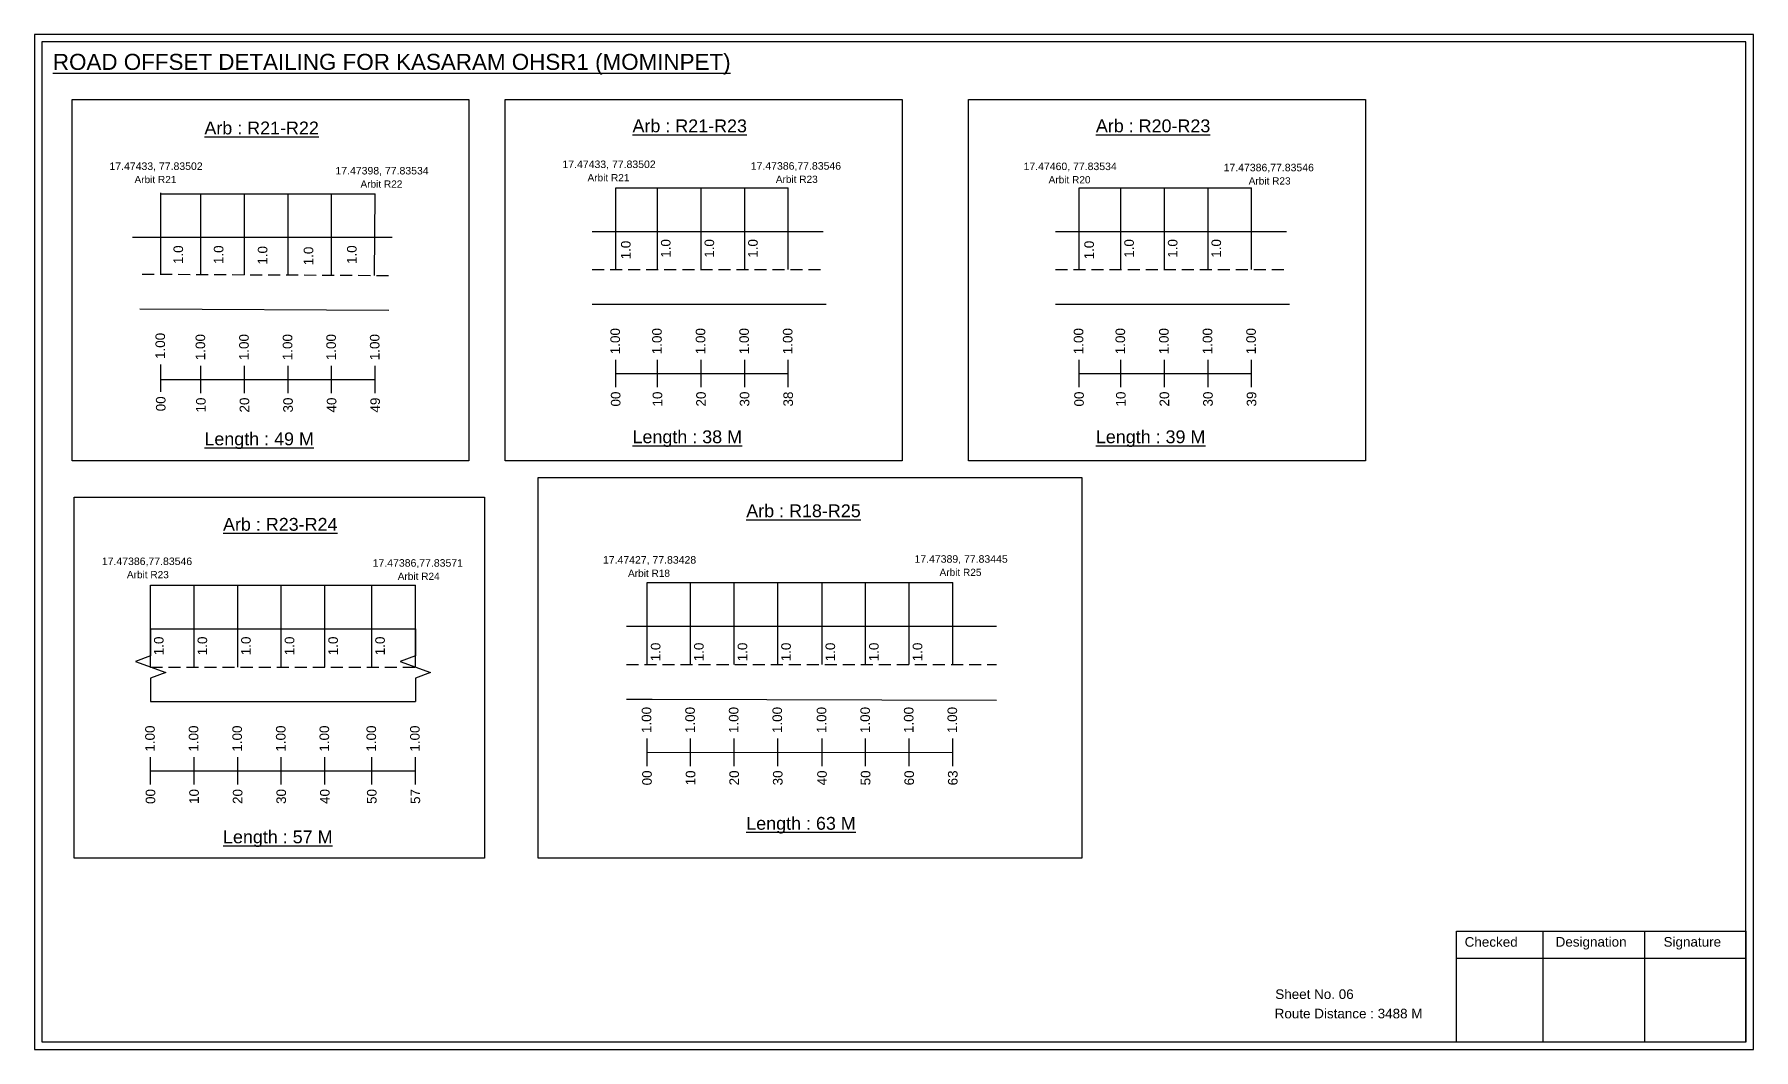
# Model space of a CAD drawing. Header units: inches. Extents: x 1472 to 9278, y 30 to 1360.
# Drawn here: x 8742 to 9278, y 957 to 1274 of the extents above; entities that cross this region are included whole.
import ezdxf

# ---------------------------------------------------------------- set-up
doc = ezdxf.new("R2010")
doc.units = ezdxf.units.IN
doc.header["$MEASUREMENT"] = 0
doc.linetypes.add('DASHED2', pattern=[0.375, 0.25, -0.125])
doc.layers.add('PDF_Geometry', color=7, linetype='Continuous')
doc.layers.add('PDF_Text', color=5, linetype='Continuous')
doc.styles.add('PDF Arial', font='arial.ttf')
doc.styles.get("Standard").update_dxf_attribs({"font": 'arial.ttf'})

msp = doc.modelspace()

# ---------------------------------------------------------------- linework, layer by layer
for p, q in [((8780.97, 1198.63), (8780.97, 1224.17)), ((8793.49, 1198.58), (8793.49, 1223.87)), ((8807.09, 1198.53), (8807.09, 1223.87)), ((8820.69, 1198.59), (8820.69, 1223.87)), ((8834.29, 1198.33), (8834.29, 1223.87)), ((8847.67, 1198.37), (8847.89, 1223.87)), ((8922.93, 1200.21), (8922.93, 1225.74)), ((8935.97, 1200.21), (8935.97, 1225.74)), ((8949.57, 1200.21), (8949.57, 1225.74)), ((8963.17, 1200.21), (8963.17, 1225.74)), ((8976.77, 1200.21), (8976.77, 1225.74)), ((9067.52, 1200.21), (9067.52, 1225.74)), ((9080.56, 1200.21), (9080.56, 1225.74)), ((9094.16, 1200.21), (9094.16, 1225.74)), ((9107.76, 1200.21), (9107.76, 1225.74)), ((9121.36, 1200.21), (9121.36, 1225.74)), ((8853.14, 1210.2), (8772.19, 1210.2)), ((8915.59, 1212.09), (8987.62, 1212.09)), ((9060.18, 1212.09), (9132.21, 1212.09)), ((8774.4, 1187.99), (8852.12, 1187.56)), ((8915.59, 1189.41), (8988.62, 1189.41)), ((9060.18, 1189.41), (9133.21, 1189.41)), ((8777.77, 1076.21), (8777.77, 1101.75)), ((8791.37, 1076.21), (8791.37, 1101.75)), ((8804.97, 1076.21), (8804.97, 1101.75)), ((8818.57, 1076.21), (8818.57, 1101.75)), ((8832.17, 1076.21), (8832.17, 1101.75)), ((8846.83, 1076.22), (8846.83, 1101.75)), ((8860.43, 1076.22), (8860.43, 1101.75)), ((8932.7, 1077.01), (8932.7, 1102.54)), ((8946.3, 1077.01), (8946.3, 1102.54)), ((8959.9, 1077.01), (8959.9, 1102.54)), ((8973.5, 1077.01), (8973.5, 1102.54)), ((8987.32, 1077.01), (8987.32, 1102.54)), ((9000.92, 1077.01), (9000.92, 1102.54)), ((9014.52, 1077.01), (9014.52, 1102.54)), ((9028.12, 1077.01), (9028.12, 1102.54)), ((8777.77, 1088.1), (8860.43, 1088.1)), ((9041.72, 1088.89), (8926.3, 1088.89)), ((8777.77, 1065.41), (8860.43, 1065.41)), ((8926.3, 1066.2), (8934.35, 1066.2)), ((8934.35, 1066.2), (9041.72, 1065.91))]:
    msp.add_line(p, q)
at = {"color": 5}
for p, q in [((8780.97, 1223.87), (8847.89, 1223.87)), ((8922.93, 1225.74), (8976.77, 1225.74)), ((9067.52, 1225.74), (9121.36, 1225.74)), ((8777.77, 1101.75), (8860.43, 1101.75)), ((8932.7, 1102.54), (9028.12, 1102.54))]:
    msp.add_line(p, q, dxfattribs=at)
at = {"linetype": 'DASHED2', "ltscale": 15}
for p, q in [((8775.11, 1198.78), (8853.39, 1198.37)), ((8915.59, 1200.21), (8988.12, 1200.21)), ((9060.18, 1200.21), (9132.71, 1200.21)), ((8777.77, 1076.22), (8860.43, 1076.22)), ((8926.3, 1077.01), (9041.72, 1077.01))]:
    msp.add_line(p, q, dxfattribs=at)
at = {"color": 217, "true_color": 0x93278f}
for p, q in [((8780.97, 1162.02), (8780.97, 1170.58)), ((8793.49, 1161.63), (8793.49, 1170.19)), ((8807.09, 1161.63), (8807.09, 1170.19)), ((8820.69, 1161.63), (8820.69, 1170.19)), ((8834.29, 1161.63), (8834.29, 1170.19)), ((8847.89, 1161.63), (8847.89, 1170.19)), ((8922.93, 1163.51), (8922.93, 1172.07)), ((8935.97, 1163.51), (8935.97, 1172.07)), ((8949.57, 1163.51), (8949.57, 1172.07)), ((8963.17, 1163.51), (8963.17, 1172.07)), ((8976.77, 1163.51), (8976.77, 1172.07)), ((9067.52, 1163.51), (9067.52, 1172.07)), ((9080.56, 1163.51), (9080.56, 1172.07)), ((9094.16, 1163.51), (9094.16, 1172.07)), ((9107.76, 1163.51), (9107.76, 1172.07)), ((9121.36, 1163.51), (9121.36, 1172.07)), ((8780.97, 1165.9), (8847.89, 1165.92)), ((8922.93, 1167.78), (8976.77, 1167.79)), ((9067.52, 1167.78), (9121.36, 1167.79)), ((8932.7, 1045.31), (8932.7, 1053.87)), ((8946.3, 1045.31), (8946.3, 1053.87)), ((8959.9, 1045.31), (8959.9, 1053.87)), ((8973.5, 1045.31), (8973.5, 1053.87)), ((8987.32, 1045.31), (8987.32, 1053.87)), ((9000.92, 1045.31), (9000.92, 1053.87)), ((9014.52, 1045.31), (9014.52, 1053.87)), ((9028.12, 1045.31), (9028.12, 1053.87)), ((8777.77, 1039.52), (8777.77, 1048.07)), ((8791.37, 1039.52), (8791.37, 1048.07)), ((8804.97, 1039.52), (8804.97, 1048.07)), ((8818.57, 1039.52), (8818.57, 1048.07)), ((8832.17, 1039.52), (8832.17, 1048.07)), ((8846.83, 1039.52), (8846.83, 1048.08)), ((8860.43, 1039.52), (8860.43, 1048.08)), ((8932.7, 1049.58), (9028.12, 1049.64)), ((8777.77, 1043.78), (8860.43, 1043.8))]:
    msp.add_line(p, q, dxfattribs=at)
for points in [[(8753.27, 1253.23), (8877.07, 1253.23), (8877.07, 1140.55), (8753.27, 1140.55)], [(8888.47, 1253.23), (9012.27, 1253.23), (9012.27, 1140.55), (8888.47, 1140.55)], [(9033.06, 1253.23), (9156.86, 1253.23), (9156.86, 1140.55), (9033.06, 1140.55)], [(8898.78, 1135.38), (9068.39, 1135.38), (9068.39, 1016.55), (8898.78, 1016.55)], [(8753.91, 1129.23), (8882, 1129.23), (8882, 1016.55), (8753.91, 1016.55)]]:
    msp.add_lwpolyline(points, close=True)
at = {"linetype": 'Continuous'}
for points in [[(8777.77, 1088.1), (8777.77, 1079.67), (8773.03, 1077.94), (8782.52, 1074.49), (8777.77, 1072.76), (8777.77, 1065.41)], [(8860.43, 1088.1), (8860.43, 1079.67), (8855.68, 1077.94), (8865.17, 1074.49), (8860.43, 1072.76), (8860.43, 1065.41)]]:
    msp.add_lwpolyline(points, dxfattribs=at)
at = {"layer": 'PDF_Geometry'}
for points in [[(8741.53, 1273.57), (8741.53, 956.86), (9278, 956.86), (9278, 1273.57)], [(8743.85, 1271.25), (8743.85, 959.28), (9275.58, 959.28), (9275.58, 1271.25)]]:
    msp.add_lwpolyline(points, close=True, dxfattribs=at)
at = {"layer": 'PDF_Geometry', "color": 242, "true_color": 0xcc1f26}
msp.add_lwpolyline([(9275.58, 959.19), (9185.24, 959.19), (9185.24, 993.8), (9275.58, 993.8)], close=True, dxfattribs=at)
for points in [[(9212.22, 993.8), (9212.22, 959.19)], [(9243.95, 993.8), (9243.95, 959.19)], [(9185.24, 985.42), (9275.58, 985.42)]]:
    msp.add_lwpolyline(points, dxfattribs=at)

# ---------------------------------------------------------------- texts
at = {"color": 242, "true_color": 0xcd2027}
for s, height, p in [('%%UROAD OFFSET DETAILING FOR KASARAM OHSR1 (MOMINPET)', 5, (8747.3, 1262.5)), ('%%UArb : R21-R22', 4, (8794.58, 1242.38)), ('%%UArb : R21-R23', 4, (8928.17, 1243.04)), ('%%UArb : R20-R23', 4, (9072.76, 1243.04)), ('%%ULength : 49 M', 4, (8794.58, 1145.38)), ('%%ULength : 38 M', 4, (8928.17, 1146.04)), ('%%ULength : 39 M', 4, (9072.76, 1146.04)), ('%%UArb : R18-R25', 4, (8963.67, 1122.95)), ('%%UArb : R23-R24', 4, (8800.39, 1118.73)), ('%%ULength : 57 M', 4, (8800.39, 1021.23)), ('%%ULength : 63 M', 4, (8963.67, 1025.45))]:
    msp.add_text(s, height=height, dxfattribs=at).set_placement(p)
at = {"color": 5}
for s, height, p in [('17.47433, 77.83502', 2.34, (8906.31, 1231.88)), ('17.47433, 77.83502', 2.34, (8764.95, 1231.29)), ('Arbit R21', 2.246, (8772.77, 1227.17)), ('17.47398, 77.83534', 2.34, (8835.47, 1229.88)), ('Arbit R21', 2.246, (8914.13, 1227.75)), ('17.47386,77.83546', 2.34, (8965.07, 1231.37)), ('Arbit R23', 2.246, (8972.89, 1227.25)), ('17.47460, 77.83534', 2.34, (9050.19, 1231.24)), ('Arbit R20', 2.246, (9058.01, 1227.12)), ('17.47386,77.83546', 2.34, (9112.62, 1230.87)), ('Arbit R23', 2.246, (9120.44, 1226.74)), ('Arbit R22', 2.246, (8843.29, 1225.76)), ('17.47427, 77.83428', 2.34, (8918.95, 1108.47)), ('17.47389, 77.83445', 2.34, (9016.16, 1108.75)), ('17.47386,77.83546', 2.34, (8762.58, 1108.03)), ('Arbit R23', 2.246, (8770.4, 1103.91)), ('17.47386,77.83571', 2.34, (8847.09, 1107.52)), ('Arbit R24', 2.246, (8854.91, 1103.4)), ('Arbit R18', 2.246, (8926.77, 1104.34)), ('Arbit R25', 2.246, (9023.98, 1104.63))]:
    msp.add_text(s, height=height, dxfattribs=at).set_placement(p)
for p in [(8787.93, 1201.92), (8800.51, 1201.92), (8814.24, 1201.72), (8828.56, 1201.53), (8842.08, 1201.94), (8927.57, 1203.38), (8940.04, 1203.88), (8953.64, 1203.88), (8967.24, 1203.88), (9072.15, 1203.38), (9084.62, 1203.88), (9098.22, 1203.88), (9111.82, 1203.88), (8781.84, 1079.89), (8795.44, 1079.89), (8809.04, 1079.89), (8822.64, 1079.89), (8836.24, 1079.89), (8850.89, 1079.89), (8936.88, 1078), (8950.37, 1078), (8963.97, 1078), (8977.57, 1078), (8991.39, 1078), (9004.99, 1078), (9018.59, 1078)]:
    msp.add_text('1.0', height=3, rotation=90).set_placement(p)
at = {"color": 217, "true_color": 0x93278f}
for s, p in [('1.00', (8782.3, 1172.31)), ('1.00', (8924.26, 1173.8)), ('1.00', (8937.29, 1173.8)), ('1.00', (8950.89, 1173.8)), ('1.00', (8964.49, 1173.8)), ('1.00', (8978.09, 1173.8)), ('1.00', (9068.85, 1173.8)), ('1.00', (9081.88, 1173.8)), ('1.00', (9095.48, 1173.8)), ('1.00', (9109.08, 1173.8)), ('1.00', (9122.68, 1173.8)), ('1.00', (8794.82, 1171.93)), ('1.00', (8808.42, 1171.93)), ('1.00', (8822.02, 1171.93)), ('1.00', (8835.62, 1171.93)), ('1.00', (8849.22, 1171.93)), ('00', (8782.45, 1155.99)), ('10', (8794.97, 1155.61)), ('20', (8808.57, 1155.61)), ('30', (8822.17, 1155.61)), ('40', (8835.77, 1155.61)), ('49', (8849.37, 1155.61)), ('00', (8924.41, 1157.48)), ('10', (8937.44, 1157.48)), ('20', (8951.04, 1157.48)), ('30', (8964.64, 1157.48)), ('38', (8978.24, 1157.48)), ('00', (9069, 1157.48)), ('10', (9082.03, 1157.48)), ('20', (9095.63, 1157.48)), ('30', (9109.23, 1157.48)), ('39', (9122.83, 1157.48)), ('1.00', (8934.03, 1055.61)), ('1.00', (8947.63, 1055.61)), ('1.00', (8961.23, 1055.61)), ('1.00', (8974.83, 1055.61)), ('1.00', (8988.65, 1055.61)), ('1.00', (9002.25, 1055.61)), ('1.00', (9015.85, 1055.61)), ('1.00', (9029.45, 1055.61)), ('1.00', (8779.1, 1049.81)), ('1.00', (8792.7, 1049.81)), ('1.00', (8806.3, 1049.81)), ('1.00', (8819.9, 1049.81)), ('1.00', (8833.5, 1049.81)), ('1.00', (8848.15, 1049.81)), ('1.00', (8861.75, 1049.81)), ('00', (8934.18, 1039.29)), ('10', (8947.78, 1039.29)), ('20', (8961.38, 1039.29)), ('30', (8974.98, 1039.29)), ('40', (8988.8, 1039.29)), ('50', (9002.4, 1039.29)), ('60', (9016, 1039.29)), ('63', (9029.6, 1039.29)), ('00', (8779.25, 1033.49)), ('10', (8792.85, 1033.49)), ('20', (8806.45, 1033.49)), ('30', (8820.05, 1033.49)), ('40', (8833.65, 1033.49)), ('50', (8848.3, 1033.49)), ('57', (8861.9, 1033.49))]:
    msp.add_text(s, height=3, rotation=90, dxfattribs=at).set_placement(p)
for s, p in [('Sheet No. 06', (9128.74, 972.66)), ('Route Distance : 3488 M', (9128.55, 966.61))]:
    msp.add_text(s, height=3).set_placement(p)
at = {"layer": 'PDF_Text', "color": 7, "attachment_point": 7, "style": 'PDF Arial'}
for s, insert, char_height in [('Checked', (9187.84, 988.91), 3.001), ('Designation', (9216.22, 988.08), 3.0006), ('Signature', (9249.9, 988.08), 3.001)]:
    msp.add_mtext(s, dxfattribs=dict(at, insert=insert, char_height=char_height))

doc.saveas('drawing.dxf')
